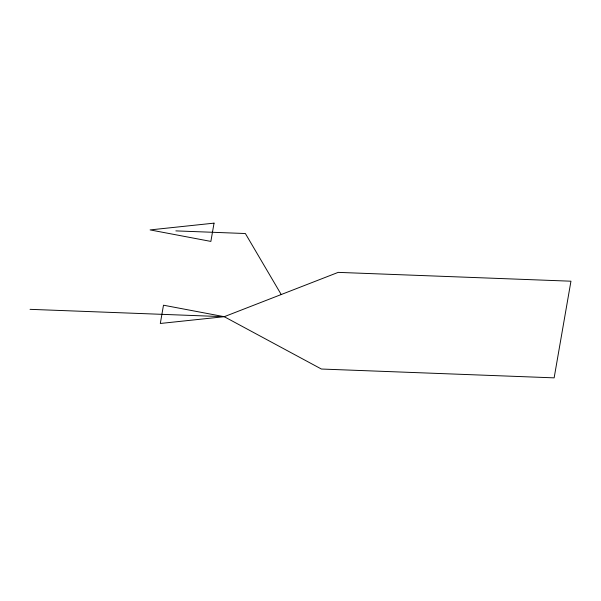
<?xml version="1.0" encoding="UTF-8"?>
<svg xmlns="http://www.w3.org/2000/svg" width="601" height="601" viewBox="0 0 601 601"><rect width="100%" height="100%" fill="white"/><g stroke="black" fill="none" stroke-linecap="round" stroke-linejoin="round"><path stroke-width="0.9" d="M224.241 316.697L338.198 272.373L570.95 281.2L554.137 377.856L321.385 369.029L224.241 316.697L163.487 305.203L160.309 323.473L224.241 316.697L30.05 309.335M175.86 230.889L245.366 233.526L281.223 294.535M214.046 223.144L210.868 241.414L150.115 229.913L214.046 223.144"/></g></svg>
